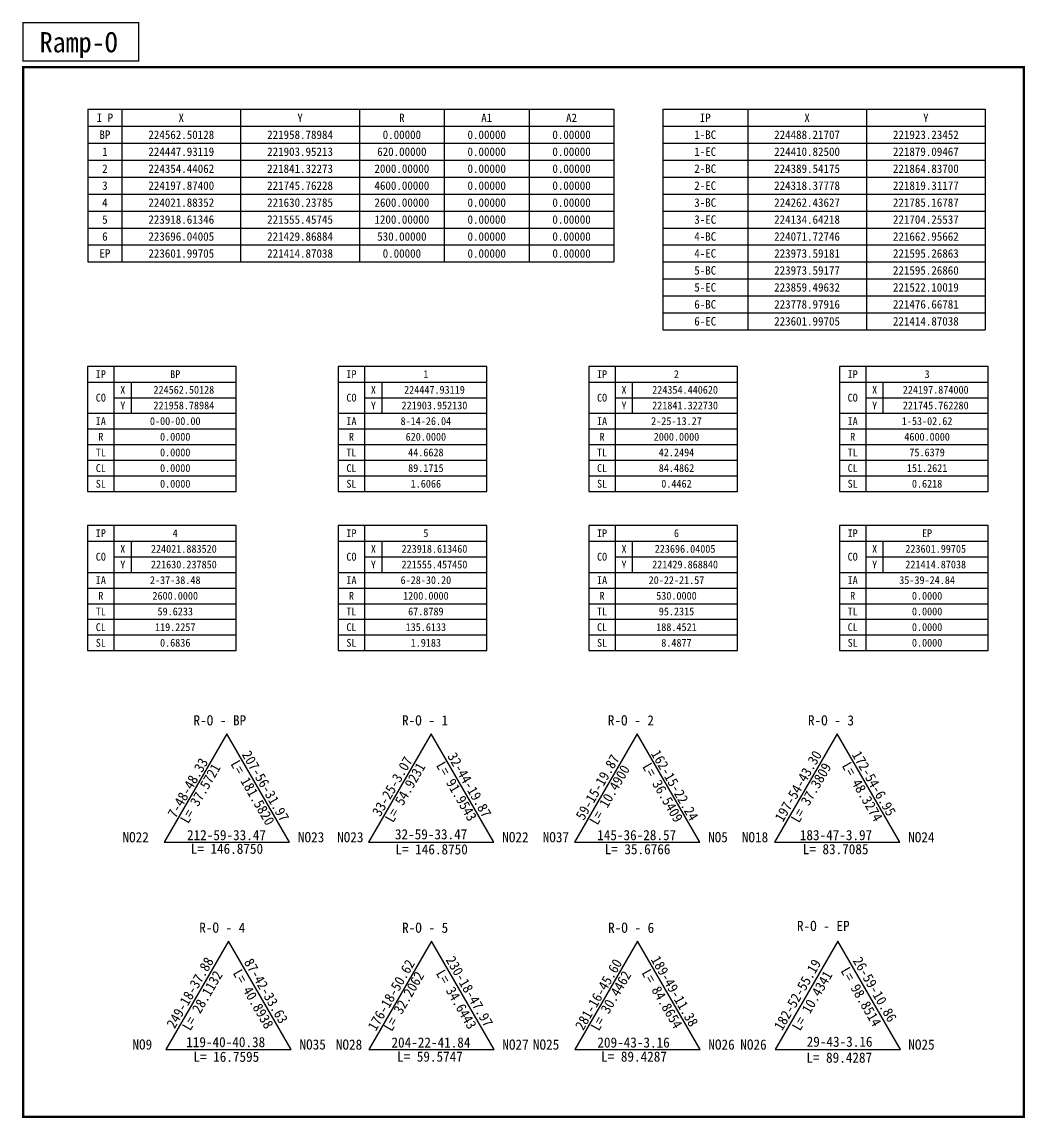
# Model space of a CAD drawing. Extents: x 366 to 2045, y 288 to 1128.
# Drawn here: x 1276 to 2045, y 288 to 1128 of the extents above; entities that cross this region are included whole.
import ezdxf
from ezdxf.enums import TextEntityAlignment as Align

# ---------------------------------------------------------------- set-up
doc = ezdxf.new("R2010")
doc.units = 0
for name, color, linetype in [('CA-ALGN-TBSM', 2, 'CONTINUOUS'), ('CA-TABL-LIN1', 4, 'CONTINUOUS'), ('CA-TABL-LIN2', 1, 'CONTINUOUS'), ('CA-TABL-TEX2', 3, 'CONTINUOUS'), ('CV-SURV-LINE', 2, 'CONTINUOUS'), ('CV-SURV-TEXT', 3, 'CONTINUOUS'), ('CZ-LIN1', 7, 'CONTINUOUS'), ('CZ-TEX1', 6, 'CONTINUOUS'), ('CZ-TEX2', 3, 'CONTINUOUS')]:
    doc.layers.add(name, color=color, linetype=linetype)
doc.styles.add('GHS', font='DotumChe.ttf')
doc.styles.add('GTXT', font='DotumChe.ttf')
doc.styles.add('Han_Romanstyle', font='DotumChe.ttf')
doc.styles.add('돋움체', font='DotumChe.ttf')

# ---------------------------------------------------------------- blocks, each defined once
blk = doc.blocks.new('CACTCRV')
at = {"layer": 'CA-TABL-LIN1'}
blk.add_line((-15.25, -20), (-15.25, 20), dxfattribs=at)
blk.add_lwpolyline([(-23.75, -20), (23.75, -20), (23.75, 20), (-23.75, 20)], close=True, dxfattribs=at)
at = {"layer": 'CA-TABL-LIN2'}
for p, q in [((-23.75, 15), (23.75, 15)), ((-9.75, 5), (-9.75, 15)), ((-15.25, 10), (23.75, 10)), ((-23.75, 5), (23.75, 5)), ((-23.75, 0), (23.75, 0)), ((-23.75, -5), (23.75, -5)), ((-23.75, -10), (23.75, -10)), ((-23.75, -15), (23.75, -15))]:
    blk.add_line(p, q, dxfattribs=at)
at = {"layer": 'CA-TABL-TEX2', "style": 'GTXT'}
for s, p in [('IP', (-19.5, 17.5)), ('CO', (-19.5, 10)), ('X', (-12.5, 12.5)), ('Y', (-12.5, 7.5)), ('IA', (-19.5, 2.5)), ('R', (-19.5, -2.5)), ('TL', (-19.5, -7.5)), ('CL', (-19.5, -12.5)), ('SL', (-19.5, -17.5))]:
    blk.add_text(s, height=2.5, dxfattribs=at).set_placement(p, align=Align.MIDDLE_CENTER)
at = {"layer": 'CA-TABL-TEX2', "style": 'GTXT', "flags": 4}
for tag, p in [('IPNO', (4.25, 17.5)), ('COX', (7, 12.5)), ('COY', (7, 7.5)), ('IA', (4.25, 2.5)), ('R', (4.25, -2.5)), ('TL', (4.25, -7.5)), ('CL', (4.25, -12.5)), ('SL', (4.25, -17.5))]:
    blk.add_attdef(tag, text='', height=2.5, dxfattribs=at).set_placement(p, align=Align.MIDDLE)

msp = doc.modelspace()

# ---------------------------------------------------------------- linework, layer by layer
at = {"layer": 'CA-TABL-LIN1', "linetype": 'Continuous'}
for p, q in [((1326.85, 1060.84), (1729.85, 1060.84)), ((1326.85, 1060.84), (1326.85, 943.84)), ((1352.85, 1060.84), (1352.85, 1047.84)), ((1443.85, 1060.84), (1443.85, 1047.84)), ((1534.85, 1060.84), (1534.85, 1047.84)), ((1599.85, 1060.84), (1599.85, 1047.84)), ((1664.85, 1060.84), (1664.85, 1047.84)), ((1729.85, 1060.84), (1729.85, 1047.84)), ((1767.27, 1060.84), (2014.27, 1060.84)), ((1767.27, 1060.84), (1767.27, 891.84)), ((1832.27, 1060.84), (1832.27, 1047.84)), ((1923.27, 1060.84), (1923.27, 1047.84)), ((2014.27, 1060.84), (2014.27, 1047.84)), ((1326.85, 1047.84), (1352.85, 1047.84)), ((1352.85, 1047.84), (1443.85, 1047.84)), ((1352.85, 1047.84), (1352.85, 1034.84)), ((1443.85, 1047.84), (1534.85, 1047.84)), ((1443.85, 1047.84), (1443.85, 1034.84)), ((1534.85, 1047.84), (1599.85, 1047.84)), ((1534.85, 1047.84), (1534.85, 1034.84)), ((1599.85, 1047.84), (1664.85, 1047.84)), ((1599.85, 1047.84), (1599.85, 1034.84)), ((1664.85, 1047.84), (1729.85, 1047.84)), ((1664.85, 1047.84), (1664.85, 1034.84)), ((1729.85, 1047.84), (1729.85, 1034.84)), ((1767.27, 1047.84), (1832.27, 1047.84)), ((1832.27, 1047.84), (1923.27, 1047.84)), ((1832.27, 1047.84), (1832.27, 1034.84)), ((1923.27, 1047.84), (2014.27, 1047.84)), ((1923.27, 1047.84), (1923.27, 1034.84)), ((2014.27, 1047.84), (2014.27, 1034.84)), ((1326.85, 1034.84), (1352.85, 1034.84)), ((1352.85, 1034.84), (1443.85, 1034.84)), ((1352.85, 1034.84), (1352.85, 1021.84)), ((1443.85, 1034.84), (1534.85, 1034.84)), ((1443.85, 1034.84), (1443.85, 1021.84)), ((1534.85, 1034.84), (1599.85, 1034.84)), ((1534.85, 1034.84), (1534.85, 1021.84)), ((1599.85, 1034.84), (1664.85, 1034.84)), ((1599.85, 1034.84), (1599.85, 1021.84)), ((1664.85, 1034.84), (1729.85, 1034.84)), ((1664.85, 1034.84), (1664.85, 1021.84)), ((1729.85, 1034.84), (1729.85, 1021.84)), ((1767.27, 1034.84), (1832.27, 1034.84)), ((1832.27, 1034.84), (1923.27, 1034.84)), ((1832.27, 1034.84), (1832.27, 1021.84)), ((1923.27, 1034.84), (2014.27, 1034.84)), ((1923.27, 1034.84), (1923.27, 1021.84)), ((2014.27, 1034.84), (2014.27, 1021.84)), ((1326.85, 1021.84), (1352.85, 1021.84)), ((1352.85, 1021.84), (1443.85, 1021.84)), ((1352.85, 1021.84), (1352.85, 1008.84)), ((1443.85, 1021.84), (1534.85, 1021.84)), ((1443.85, 1021.84), (1443.85, 1008.84)), ((1534.85, 1021.84), (1599.85, 1021.84)), ((1534.85, 1021.84), (1534.85, 1008.84)), ((1599.85, 1021.84), (1664.85, 1021.84)), ((1599.85, 1021.84), (1599.85, 1008.84)), ((1664.85, 1021.84), (1729.85, 1021.84)), ((1664.85, 1021.84), (1664.85, 1008.84)), ((1729.85, 1021.84), (1729.85, 1008.84)), ((1767.27, 1021.84), (1832.27, 1021.84)), ((1832.27, 1021.84), (1923.27, 1021.84)), ((1832.27, 1021.84), (1832.27, 995.84)), ((1923.27, 1021.84), (2014.27, 1021.84)), ((1923.27, 1021.84), (1923.27, 995.84)), ((2014.27, 1021.84), (2014.27, 995.84)), ((1326.85, 1008.84), (1352.85, 1008.84)), ((1352.85, 1008.84), (1443.85, 1008.84)), ((1352.85, 1008.84), (1352.85, 995.84)), ((1443.85, 1008.84), (1534.85, 1008.84)), ((1443.85, 1008.84), (1443.85, 995.84)), ((1534.85, 1008.84), (1599.85, 1008.84)), ((1534.85, 1008.84), (1534.85, 995.84)), ((1599.85, 1008.84), (1664.85, 1008.84)), ((1599.85, 1008.84), (1599.85, 995.84)), ((1664.85, 1008.84), (1729.85, 1008.84)), ((1664.85, 1008.84), (1664.85, 995.84)), ((1729.85, 1008.84), (1729.85, 995.84)), ((1767.27, 1008.84), (1832.27, 1008.84)), ((1832.27, 1008.84), (1923.27, 1008.84)), ((1923.27, 1008.84), (2014.27, 1008.84)), ((1326.85, 995.84), (1352.85, 995.84)), ((1352.85, 995.84), (1443.85, 995.84)), ((1352.85, 995.84), (1352.85, 982.84)), ((1443.85, 995.84), (1534.85, 995.84)), ((1443.85, 995.84), (1443.85, 982.84)), ((1534.85, 995.84), (1599.85, 995.84)), ((1534.85, 995.84), (1534.85, 982.84)), ((1599.85, 995.84), (1664.85, 995.84)), ((1599.85, 995.84), (1599.85, 982.84)), ((1664.85, 995.84), (1729.85, 995.84)), ((1664.85, 995.84), (1664.85, 982.84)), ((1729.85, 995.84), (1729.85, 982.84)), ((1767.27, 995.84), (1832.27, 995.84)), ((1832.27, 995.84), (1923.27, 995.84)), ((1832.27, 995.84), (1832.27, 982.84)), ((1923.27, 995.84), (2014.27, 995.84)), ((1923.27, 995.84), (1923.27, 982.84)), ((2014.27, 995.84), (2014.27, 982.84)), ((1326.85, 982.84), (1352.85, 982.84)), ((1352.85, 982.84), (1443.85, 982.84)), ((1352.85, 982.84), (1352.85, 969.84)), ((1443.85, 982.84), (1534.85, 982.84)), ((1443.85, 982.84), (1443.85, 969.84)), ((1534.85, 982.84), (1599.85, 982.84)), ((1534.85, 982.84), (1534.85, 969.84)), ((1599.85, 982.84), (1664.85, 982.84)), ((1599.85, 982.84), (1599.85, 969.84)), ((1664.85, 982.84), (1729.85, 982.84)), ((1664.85, 982.84), (1664.85, 969.84)), ((1729.85, 982.84), (1729.85, 969.84)), ((1767.27, 982.84), (1832.27, 982.84)), ((1832.27, 982.84), (1923.27, 982.84)), ((1832.27, 982.84), (1832.27, 969.84)), ((1923.27, 982.84), (2014.27, 982.84)), ((1923.27, 982.84), (1923.27, 969.84)), ((2014.27, 982.84), (2014.27, 969.84)), ((1326.85, 969.84), (1352.85, 969.84)), ((1352.85, 969.84), (1443.85, 969.84)), ((1352.85, 969.84), (1352.85, 943.84)), ((1443.85, 969.84), (1534.85, 969.84)), ((1443.85, 969.84), (1443.85, 943.84)), ((1534.85, 969.84), (1599.85, 969.84)), ((1534.85, 969.84), (1534.85, 943.84)), ((1599.85, 969.84), (1664.85, 969.84)), ((1599.85, 969.84), (1599.85, 943.84)), ((1664.85, 969.84), (1729.85, 969.84)), ((1664.85, 969.84), (1664.85, 943.84)), ((1729.85, 969.84), (1729.85, 943.84)), ((1767.27, 969.84), (1832.27, 969.84)), ((1832.27, 969.84), (1923.27, 969.84)), ((1832.27, 969.84), (1832.27, 956.84)), ((1923.27, 969.84), (2014.27, 969.84)), ((1923.27, 969.84), (1923.27, 956.84)), ((2014.27, 969.84), (2014.27, 956.84)), ((1326.85, 956.84), (1352.85, 956.84)), ((1352.85, 956.84), (1443.85, 956.84)), ((1443.85, 956.84), (1534.85, 956.84)), ((1534.85, 956.84), (1599.85, 956.84)), ((1599.85, 956.84), (1664.85, 956.84)), ((1664.85, 956.84), (1729.85, 956.84)), ((1767.27, 956.84), (1832.27, 956.84)), ((1832.27, 956.84), (1832.27, 943.84)), ((1832.27, 956.84), (1923.27, 956.84)), ((1923.27, 956.84), (1923.27, 943.84)), ((1923.27, 956.84), (2014.27, 956.84)), ((2014.27, 956.84), (2014.27, 943.84)), ((1326.85, 943.84), (1352.85, 943.84)), ((1352.85, 943.84), (1443.85, 943.84)), ((1443.85, 943.84), (1534.85, 943.84)), ((1534.85, 943.84), (1599.85, 943.84)), ((1599.85, 943.84), (1664.85, 943.84)), ((1664.85, 943.84), (1729.85, 943.84)), ((1767.27, 943.84), (1832.27, 943.84)), ((1832.27, 943.84), (1923.27, 943.84)), ((1832.27, 943.84), (1832.27, 930.84)), ((1923.27, 943.84), (2014.27, 943.84)), ((1923.27, 943.84), (1923.27, 930.84)), ((2014.27, 943.84), (2014.27, 930.84)), ((1767.27, 930.84), (1832.27, 930.84)), ((1832.27, 930.84), (1923.27, 930.84)), ((1832.27, 930.84), (1832.27, 917.84)), ((1923.27, 930.84), (2014.27, 930.84)), ((1923.27, 930.84), (1923.27, 917.84)), ((2014.27, 930.84), (2014.27, 917.84)), ((1767.27, 917.84), (1832.27, 917.84)), ((1832.27, 917.84), (1923.27, 917.84)), ((1832.27, 917.84), (1832.27, 891.84)), ((1923.27, 917.84), (2014.27, 917.84)), ((1923.27, 917.84), (1923.27, 891.84)), ((2014.27, 917.84), (2014.27, 891.84)), ((1767.27, 904.84), (1832.27, 904.84)), ((1832.27, 904.84), (1923.27, 904.84)), ((1923.27, 904.84), (2014.27, 904.84)), ((1767.27, 891.84), (1832.27, 891.84)), ((1832.27, 891.84), (1923.27, 891.84)), ((1923.27, 891.84), (2014.27, 891.84))]:
    msp.add_line(p, q, dxfattribs=at)
at = {"layer": 'CV-SURV-LINE'}
for points in [[(1433.34, 582.14), (1385.34, 499), (1481.34, 499)], [(1589.88, 582.14), (1541.88, 499), (1637.88, 499)], [(1747.56, 582.14), (1699.56, 499), (1795.56, 499)], [(1900.86, 582.14), (1852.86, 499), (1948.86, 499)], [(1434.53, 423.25), (1386.53, 340.11), (1482.53, 340.11)], [(1589.94, 423.17), (1541.94, 340.03), (1637.94, 340.03)], [(1747.76, 423.17), (1699.76, 340.03), (1795.76, 340.03)], [(1901.24, 423.17), (1853.24, 340.03), (1949.24, 340.03)]]:
    msp.add_lwpolyline(points, close=True, dxfattribs=at)
at = {"layer": 'CZ-LIN1'}
for points, const_width in [([(1365.78, 1097.91), (1365.78, 1127.27), (1277.18, 1127.27), (1277.18, 1097.91)], 1.08), ([(1277.18, 1093.03), (2043.88, 1093.03), (2043.88, 288.48), (1277.18, 288.48)], 1.8)]:
    msp.add_lwpolyline(points, close=True, dxfattribs=dict(at, const_width=const_width))

# ---------------------------------------------------------------- block references
at = {"layer": 'CA-ALGN-TBSM'}
ref = msp.add_blockref('CACTCRV', (1383.53, 815.79), dxfattribs=dict(at, xscale=2.400000000000091, yscale=2.399999999999999, zscale=2.4))
ref.add_attrib('IPNO', 'BP', dxfattribs={"layer": 'CA-TABL-TEX2', "height": 6, "style": 'GTXT'}).set_placement((1393.73, 857.79), align=Align.MIDDLE)
ref.add_attrib('COX', '224562.50128', dxfattribs={"layer": 'CA-TABL-TEX2', "height": 6, "style": 'GTXT'}).set_placement((1400.33, 845.79), align=Align.MIDDLE)
ref.add_attrib('COY', '221958.78984', dxfattribs={"layer": 'CA-TABL-TEX2', "height": 6, "style": 'GTXT'}).set_placement((1400.33, 833.79), align=Align.MIDDLE)
ref.add_attrib('IA', '0-00-00.00', dxfattribs={"layer": 'CA-TABL-TEX2', "height": 6, "style": 'GTXT'}).set_placement((1393.73, 821.79), align=Align.MIDDLE)
ref.add_attrib('R', '0.0000', dxfattribs={"layer": 'CA-TABL-TEX2', "height": 6, "style": 'GTXT'}).set_placement((1393.73, 809.79), align=Align.MIDDLE)
ref.add_attrib('TL', '0.0000', dxfattribs={"layer": 'CA-TABL-TEX2', "height": 6, "style": 'GTXT'}).set_placement((1393.73, 797.79), align=Align.MIDDLE)
ref.add_attrib('CL', '0.0000', dxfattribs={"layer": 'CA-TABL-TEX2', "height": 6, "style": 'GTXT'}).set_placement((1393.73, 785.79), align=Align.MIDDLE)
ref.add_attrib('SL', '0.0000', dxfattribs={"layer": 'CA-TABL-TEX2', "height": 6, "style": 'GTXT'}).set_placement((1393.73, 773.79), align=Align.MIDDLE)
ref = msp.add_blockref('CACTCRV', (1575.53, 815.79), dxfattribs=dict(at, xscale=2.400000000000091, yscale=2.399999999999999, zscale=2.4))
ref.add_attrib('IPNO', '1', dxfattribs={"layer": 'CA-TABL-TEX2', "height": 6, "style": 'GTXT'}).set_placement((1585.73, 857.79), align=Align.MIDDLE)
ref.add_attrib('COX', '224447.93119', dxfattribs={"layer": 'CA-TABL-TEX2', "height": 6, "style": 'GTXT'}).set_placement((1592.33, 845.79), align=Align.MIDDLE)
ref.add_attrib('COY', '221903.952130', dxfattribs={"layer": 'CA-TABL-TEX2', "height": 6, "style": 'GTXT'}).set_placement((1592.33, 833.79), align=Align.MIDDLE)
ref.add_attrib('IA', '8-14-26.04', dxfattribs={"layer": 'CA-TABL-TEX2', "height": 6, "style": 'GTXT'}).set_placement((1585.73, 821.79), align=Align.MIDDLE)
ref.add_attrib('R', '620.0000', dxfattribs={"layer": 'CA-TABL-TEX2', "height": 6, "style": 'GTXT'}).set_placement((1585.73, 809.79), align=Align.MIDDLE)
ref.add_attrib('TL', '44.6628', dxfattribs={"layer": 'CA-TABL-TEX2', "height": 6, "style": 'GTXT'}).set_placement((1585.73, 797.79), align=Align.MIDDLE)
ref.add_attrib('CL', '89.1715', dxfattribs={"layer": 'CA-TABL-TEX2', "height": 6, "style": 'GTXT'}).set_placement((1585.73, 785.79), align=Align.MIDDLE)
ref.add_attrib('SL', '1.6066', dxfattribs={"layer": 'CA-TABL-TEX2', "height": 6, "style": 'GTXT'}).set_placement((1585.73, 773.79), align=Align.MIDDLE)
ref = msp.add_blockref('CACTCRV', (1767.53, 815.79), dxfattribs=dict(at, xscale=2.400000000000091, yscale=2.399999999999999, zscale=2.4))
ref.add_attrib('IPNO', '2', dxfattribs={"layer": 'CA-TABL-TEX2', "height": 6, "style": 'GTXT'}).set_placement((1777.73, 857.79), align=Align.MIDDLE)
ref.add_attrib('COX', '224354.440620', dxfattribs={"layer": 'CA-TABL-TEX2', "height": 6, "style": 'GTXT'}).set_placement((1784.33, 845.79), align=Align.MIDDLE)
ref.add_attrib('COY', '221841.322730', dxfattribs={"layer": 'CA-TABL-TEX2', "height": 6, "style": 'GTXT'}).set_placement((1784.33, 833.79), align=Align.MIDDLE)
ref.add_attrib('IA', '2-25-13.27', dxfattribs={"layer": 'CA-TABL-TEX2', "height": 6, "style": 'GTXT'}).set_placement((1777.73, 821.79), align=Align.MIDDLE)
ref.add_attrib('R', '2000.0000', dxfattribs={"layer": 'CA-TABL-TEX2', "height": 6, "style": 'GTXT'}).set_placement((1777.73, 809.79), align=Align.MIDDLE)
ref.add_attrib('TL', '42.2494', dxfattribs={"layer": 'CA-TABL-TEX2', "height": 6, "style": 'GTXT'}).set_placement((1777.73, 797.79), align=Align.MIDDLE)
ref.add_attrib('CL', '84.4862', dxfattribs={"layer": 'CA-TABL-TEX2', "height": 6, "style": 'GTXT'}).set_placement((1777.73, 785.79), align=Align.MIDDLE)
ref.add_attrib('SL', '0.4462', dxfattribs={"layer": 'CA-TABL-TEX2', "height": 6, "style": 'GTXT'}).set_placement((1777.73, 773.79), align=Align.MIDDLE)
ref = msp.add_blockref('CACTCRV', (1959.53, 815.79), dxfattribs=dict(at, xscale=2.400000000000091, yscale=2.399999999999999, zscale=2.4))
ref.add_attrib('IPNO', '3', dxfattribs={"layer": 'CA-TABL-TEX2', "height": 6, "style": 'GTXT'}).set_placement((1969.73, 857.79), align=Align.MIDDLE)
ref.add_attrib('COX', '224197.874000', dxfattribs={"layer": 'CA-TABL-TEX2', "height": 6, "style": 'GTXT'}).set_placement((1976.33, 845.79), align=Align.MIDDLE)
ref.add_attrib('COY', '221745.762280', dxfattribs={"layer": 'CA-TABL-TEX2', "height": 6, "style": 'GTXT'}).set_placement((1976.33, 833.79), align=Align.MIDDLE)
ref.add_attrib('IA', '1-53-02.62', dxfattribs={"layer": 'CA-TABL-TEX2', "height": 6, "style": 'GTXT'}).set_placement((1969.73, 821.79), align=Align.MIDDLE)
ref.add_attrib('R', '4600.0000', dxfattribs={"layer": 'CA-TABL-TEX2', "height": 6, "style": 'GTXT'}).set_placement((1969.73, 809.79), align=Align.MIDDLE)
ref.add_attrib('TL', '75.6379', dxfattribs={"layer": 'CA-TABL-TEX2', "height": 6, "style": 'GTXT'}).set_placement((1969.73, 797.79), align=Align.MIDDLE)
ref.add_attrib('CL', '151.2621', dxfattribs={"layer": 'CA-TABL-TEX2', "height": 6, "style": 'GTXT'}).set_placement((1969.73, 785.79), align=Align.MIDDLE)
ref.add_attrib('SL', '0.6218', dxfattribs={"layer": 'CA-TABL-TEX2', "height": 6, "style": 'GTXT'}).set_placement((1969.73, 773.79), align=Align.MIDDLE)
ref = msp.add_blockref('CACTCRV', (1383.53, 693.88), dxfattribs=dict(at, xscale=2.400000000000091, yscale=2.399999999999999, zscale=2.4))
ref.add_attrib('IPNO', '4', dxfattribs={"layer": 'CA-TABL-TEX2', "height": 6, "style": 'GTXT'}).set_placement((1393.73, 735.88), align=Align.MIDDLE)
ref.add_attrib('COX', '224021.883520', dxfattribs={"layer": 'CA-TABL-TEX2', "height": 6, "style": 'GTXT'}).set_placement((1400.33, 723.88), align=Align.MIDDLE)
ref.add_attrib('COY', '221630.237850', dxfattribs={"layer": 'CA-TABL-TEX2', "height": 6, "style": 'GTXT'}).set_placement((1400.33, 711.88), align=Align.MIDDLE)
ref.add_attrib('IA', '2-37-38.48', dxfattribs={"layer": 'CA-TABL-TEX2', "height": 6, "style": 'GTXT'}).set_placement((1393.73, 699.88), align=Align.MIDDLE)
ref.add_attrib('R', '2600.0000', dxfattribs={"layer": 'CA-TABL-TEX2', "height": 6, "style": 'GTXT'}).set_placement((1393.73, 687.88), align=Align.MIDDLE)
ref.add_attrib('TL', '59.6233', dxfattribs={"layer": 'CA-TABL-TEX2', "height": 6, "style": 'GTXT'}).set_placement((1393.73, 675.88), align=Align.MIDDLE)
ref.add_attrib('CL', '119.2257', dxfattribs={"layer": 'CA-TABL-TEX2', "height": 6, "style": 'GTXT'}).set_placement((1393.73, 663.88), align=Align.MIDDLE)
ref.add_attrib('SL', '0.6836', dxfattribs={"layer": 'CA-TABL-TEX2', "height": 6, "style": 'GTXT'}).set_placement((1393.73, 651.88), align=Align.MIDDLE)
ref = msp.add_blockref('CACTCRV', (1575.53, 693.88), dxfattribs=dict(at, xscale=2.400000000000091, yscale=2.399999999999999, zscale=2.4))
ref.add_attrib('IPNO', '5', dxfattribs={"layer": 'CA-TABL-TEX2', "height": 6, "style": 'GTXT'}).set_placement((1585.73, 735.88), align=Align.MIDDLE)
ref.add_attrib('COX', '223918.613460', dxfattribs={"layer": 'CA-TABL-TEX2', "height": 6, "style": 'GTXT'}).set_placement((1592.33, 723.88), align=Align.MIDDLE)
ref.add_attrib('COY', '221555.457450', dxfattribs={"layer": 'CA-TABL-TEX2', "height": 6, "style": 'GTXT'}).set_placement((1592.33, 711.88), align=Align.MIDDLE)
ref.add_attrib('IA', '6-28-30.20', dxfattribs={"layer": 'CA-TABL-TEX2', "height": 6, "style": 'GTXT'}).set_placement((1585.73, 699.88), align=Align.MIDDLE)
ref.add_attrib('R', '1200.0000', dxfattribs={"layer": 'CA-TABL-TEX2', "height": 6, "style": 'GTXT'}).set_placement((1585.73, 687.88), align=Align.MIDDLE)
ref.add_attrib('TL', '67.8789', dxfattribs={"layer": 'CA-TABL-TEX2', "height": 6, "style": 'GTXT'}).set_placement((1585.73, 675.88), align=Align.MIDDLE)
ref.add_attrib('CL', '135.6133', dxfattribs={"layer": 'CA-TABL-TEX2', "height": 6, "style": 'GTXT'}).set_placement((1585.73, 663.88), align=Align.MIDDLE)
ref.add_attrib('SL', '1.9183', dxfattribs={"layer": 'CA-TABL-TEX2', "height": 6, "style": 'GTXT'}).set_placement((1585.73, 651.88), align=Align.MIDDLE)
ref = msp.add_blockref('CACTCRV', (1767.53, 693.88), dxfattribs=dict(at, xscale=2.400000000000091, yscale=2.399999999999999, zscale=2.4))
ref.add_attrib('IPNO', '6', dxfattribs={"layer": 'CA-TABL-TEX2', "height": 6, "style": 'GTXT'}).set_placement((1777.73, 735.88), align=Align.MIDDLE)
ref.add_attrib('COX', '223696.04005', dxfattribs={"layer": 'CA-TABL-TEX2', "height": 6, "style": 'GTXT'}).set_placement((1784.33, 723.88), align=Align.MIDDLE)
ref.add_attrib('COY', '221429.868840', dxfattribs={"layer": 'CA-TABL-TEX2', "height": 6, "style": 'GTXT'}).set_placement((1784.33, 711.88), align=Align.MIDDLE)
ref.add_attrib('IA', '20-22-21.57', dxfattribs={"layer": 'CA-TABL-TEX2', "height": 6, "style": 'GTXT'}).set_placement((1777.73, 699.88), align=Align.MIDDLE)
ref.add_attrib('R', '530.0000', dxfattribs={"layer": 'CA-TABL-TEX2', "height": 6, "style": 'GTXT'}).set_placement((1777.73, 687.88), align=Align.MIDDLE)
ref.add_attrib('TL', '95.2315', dxfattribs={"layer": 'CA-TABL-TEX2', "height": 6, "style": 'GTXT'}).set_placement((1777.73, 675.88), align=Align.MIDDLE)
ref.add_attrib('CL', '188.4521', dxfattribs={"layer": 'CA-TABL-TEX2', "height": 6, "style": 'GTXT'}).set_placement((1777.73, 663.88), align=Align.MIDDLE)
ref.add_attrib('SL', '8.4877', dxfattribs={"layer": 'CA-TABL-TEX2', "height": 6, "style": 'GTXT'}).set_placement((1777.73, 651.88), align=Align.MIDDLE)
ref = msp.add_blockref('CACTCRV', (1959.53, 693.88), dxfattribs=dict(at, xscale=2.400000000000091, yscale=2.399999999999999, zscale=2.4))
ref.add_attrib('IPNO', 'EP', dxfattribs={"layer": 'CA-TABL-TEX2', "height": 6, "style": 'GTXT'}).set_placement((1969.73, 735.88), align=Align.MIDDLE)
ref.add_attrib('COX', '223601.99705', dxfattribs={"layer": 'CA-TABL-TEX2', "height": 6, "style": 'GTXT'}).set_placement((1976.33, 723.88), align=Align.MIDDLE)
ref.add_attrib('COY', '221414.87038', dxfattribs={"layer": 'CA-TABL-TEX2', "height": 6, "style": 'GTXT'}).set_placement((1976.33, 711.88), align=Align.MIDDLE)
ref.add_attrib('IA', '35-39-24.84', dxfattribs={"layer": 'CA-TABL-TEX2', "height": 6, "style": 'GTXT'}).set_placement((1969.73, 699.88), align=Align.MIDDLE)
ref.add_attrib('R', '0.0000', dxfattribs={"layer": 'CA-TABL-TEX2', "height": 6, "style": 'GTXT'}).set_placement((1969.73, 687.88), align=Align.MIDDLE)
ref.add_attrib('TL', '0.0000', dxfattribs={"layer": 'CA-TABL-TEX2', "height": 6, "style": 'GTXT'}).set_placement((1969.73, 675.88), align=Align.MIDDLE)
ref.add_attrib('CL', '0.0000', dxfattribs={"layer": 'CA-TABL-TEX2', "height": 6, "style": 'GTXT'}).set_placement((1969.73, 663.88), align=Align.MIDDLE)
ref.add_attrib('SL', '0.0000', dxfattribs={"layer": 'CA-TABL-TEX2', "height": 6, "style": 'GTXT'}).set_placement((1969.73, 651.88), align=Align.MIDDLE)

# ---------------------------------------------------------------- texts
at = {"layer": 'CV-SURV-TEXT', "style": 'Han_Romanstyle'}
for s, p in [('R-O - BP', (1407.74, 588.54)), ('R-O - 1', (1567.48, 588.54)), ('R-O - 2', (1725.16, 588.54)), ('R-O - 3', (1878.46, 588.54)), ('NO22', (1353.34, 499)), ('212-59-33.47', (1402.74, 500.6)), ('NO23', (1487.74, 499)), ('NO23', (1517.77, 499)), ('32-59-33.47', (1562.02, 501.22)), ('NO22', (1644.28, 499)), ('NO37', (1675.23, 499)), ('145-36-28.57', (1716.99, 500.6)), ('NO5', (1801.96, 499)), ('NO18', (1827.82, 499)), ('183-47-3.97', (1872.21, 500.6)), ('NO24', (1955.26, 499)), ('L= 146.8750', (1405.57, 490.13)), ('L= 146.8750', (1562.43, 489.69)), ('L= 35.6766', (1722.7, 489.83)), ('L= 83.7085', (1874.44, 489.83)), ('R-O - 4', (1412.13, 429.65)), ('R-O - 5', (1567.54, 429.57)), ('R-O - 6', (1725.36, 429.57)), ('R-O - EP', (1870.04, 430.97)), ('NO9', (1360.93, 340.11)), ('119-40-40.38', (1402.14, 341.92)), ('NO35', (1488.93, 340.11)), ('NO28', (1516.79, 340.03)), ('204-22-41.84', (1559.39, 341.63)), ('NO27', (1644.34, 340.03)), ('NO25', (1667.76, 340.03)), ('209-43-3.16', (1717.13, 341.63)), ('NO26', (1802.16, 340.03)), ('NO26', (1826.66, 340.03)), ('29-43-3.16', (1877.48, 342.24)), ('NO25', (1955.35, 340.03)), ('L= 16.7595', (1407.65, 330.71)), ('L= 59.5747', (1563.65, 330.82)), ('L= 89.4287', (1719.99, 330.82)), ('L= 89.4287', (1877.2, 330.02))]:
    msp.add_text(s, height=7.8, dxfattribs=at).set_placement(p)
for s, rotation, p in [('7-48-48.33', 60.0007, (1394.06, 516.94)), ('207-56-31.97', 299.9993, (1444.45, 566.34)), ('33-25-3.07', 60.0007, (1550.75, 518.08)), ('32-44-19.87', 299.9993, (1601.95, 565.02)), ('59-15-19.87', 60.0007, (1706.7, 515.29)), ('162-15-22.24', 299.9993, (1757.92, 566.96)), ('197-54-43.30', 60.0007, (1859.21, 513.91)), ('172-54-6.95', 299.9993, (1911.82, 566.2)), ('L= 37.5721', 60.0007, (1403.67, 512.72)), ('L= 181.5820', 299.9993, (1435.84, 559.11)), ('L= 54.9231', 60.0007, (1560.6, 513.45)), ('L= 91.9543', 299.9993, (1593.31, 557.98)), ('L= 10.4900', 60.0007, (1717.21, 511.61)), ('L= 36.5409', 299.9993, (1751.27, 557.03)), ('L= 37.3809', 60.0007, (1871.56, 513.27)), ('L= 48.3274', 299.9993, (1904.16, 557.65)), ('230-18-47.97', 299.9993, (1600.69, 408.9)), ('189-49-11.38', 299.9993, (1757.87, 409.11)), ('249-18-37.88', 60.0007, (1393.27, 355.6)), ('87-42-33.63', 299.9993, (1446.09, 407.14)), ('176-18-50.62', 60.0007, (1547.39, 353.8)), ('281-16-45.60', 60.0007, (1706.26, 354.22)), ('182-52-55.19', 60.0007, (1858.65, 354.02)), ('L= 98.8514', 299.9993, (1903.23, 400.5)), ('26-59-10.86', 299.9993, (1912.53, 408.29)), ('L= 28.1132', 60.0007, (1405.22, 353.92)), ('L= 40.8938', 299.9993, (1437.58, 398.79)), ('L= 32.2062', 60.0007, (1559.58, 353.37)), ('L= 34.6443', 299.9993, (1593.17, 398.52)), ('L= 30.4462', 60.0007, (1718.23, 353.79)), ('L= 84.8654', 299.9993, (1750.77, 398.94)), ('L= 10.4341', 60.0007, (1872.39, 353.82))]:
    msp.add_text(s, height=7.8, rotation=rotation, dxfattribs=at).set_placement(p)
at = {"layer": 'CZ-TEX1', "style": '돋움체'}
msp.add_text('Ramp-O', height=15.437, dxfattribs=at).set_placement((1289.84, 1104.52))
at = {"layer": 'CZ-TEX2', "lineweight": 0, "style": 'GHS'}
for s, p in [('I P', (1339.85, 1051.09)), ('X', (1398.35, 1051.09)), ('Y', (1489.35, 1051.09)), ('R', (1567.35, 1051.09)), ('A1', (1632.35, 1051.09)), ('A2', (1697.35, 1051.09)), ('IP', (1799.77, 1051.09)), ('X', (1877.77, 1051.09)), ('Y', (1968.77, 1051.09)), ('BP', (1339.85, 1038.09)), ('224562.50128', (1398.35, 1038.09)), ('221958.78984', (1489.35, 1038.09)), ('0.00000', (1567.35, 1038.09)), ('0.00000', (1632.35, 1038.09)), ('0.00000', (1697.35, 1038.09)), ('1-BC', (1799.77, 1038.09)), ('224488.21707', (1877.77, 1038.09)), ('221923.23452', (1968.77, 1038.09)), ('1', (1339.85, 1025.09)), ('224447.93119', (1398.35, 1025.09)), ('221903.95213', (1489.35, 1025.09)), ('620.00000', (1567.35, 1025.09)), ('0.00000', (1632.35, 1025.09)), ('0.00000', (1697.35, 1025.09)), ('1-EC', (1799.77, 1025.09)), ('224410.82500', (1877.77, 1025.09)), ('221879.09467', (1968.77, 1025.09)), ('2', (1339.85, 1012.09)), ('224354.44062', (1398.35, 1012.09)), ('221841.32273', (1489.35, 1012.09)), ('2000.00000', (1567.35, 1012.09)), ('0.00000', (1632.35, 1012.09)), ('0.00000', (1697.35, 1012.09)), ('2-BC', (1799.77, 1012.09)), ('224389.54175', (1877.77, 1012.09)), ('221864.83700', (1968.77, 1012.09)), ('3', (1339.85, 999.09)), ('224197.87400', (1398.35, 999.09)), ('221745.76228', (1489.35, 999.09)), ('4600.00000', (1567.35, 999.09)), ('0.00000', (1632.35, 999.09)), ('0.00000', (1697.35, 999.09)), ('2-EC', (1799.77, 999.09)), ('224318.37778', (1877.77, 999.09)), ('221819.31177', (1968.77, 999.09)), ('4', (1339.85, 986.09)), ('224021.88352', (1398.35, 986.09)), ('221630.23785', (1489.35, 986.09)), ('2600.00000', (1567.35, 986.09)), ('0.00000', (1632.35, 986.09)), ('0.00000', (1697.35, 986.09)), ('3-BC', (1799.77, 986.09)), ('224262.43627', (1877.77, 986.09)), ('221785.16787', (1968.77, 986.09)), ('5', (1339.85, 973.09)), ('223918.61346', (1398.35, 973.09)), ('221555.45745', (1489.35, 973.09)), ('1200.00000', (1567.35, 973.09)), ('0.00000', (1632.35, 973.09)), ('0.00000', (1697.35, 973.09)), ('3-EC', (1799.77, 973.09)), ('224134.64218', (1877.77, 973.09)), ('221704.25537', (1968.77, 973.09)), ('6', (1339.85, 960.09)), ('223696.04005', (1398.35, 960.09)), ('221429.86884', (1489.35, 960.09)), ('530.00000', (1567.35, 960.09)), ('0.00000', (1632.35, 960.09)), ('0.00000', (1697.35, 960.09)), ('4-BC', (1799.77, 960.09)), ('224071.72746', (1877.77, 960.09)), ('221662.95662', (1968.77, 960.09)), ('EP', (1339.85, 947.09)), ('223601.99705', (1398.35, 947.09)), ('221414.87038', (1489.35, 947.09)), ('0.00000', (1567.35, 947.09)), ('0.00000', (1632.35, 947.09)), ('0.00000', (1697.35, 947.09)), ('4-EC', (1799.77, 947.09)), ('223973.59181', (1877.77, 947.09)), ('221595.26863', (1968.77, 947.09)), ('5-BC', (1799.77, 934.09)), ('223973.59177', (1877.77, 934.09)), ('221595.26860', (1968.77, 934.09)), ('5-EC', (1799.77, 921.09)), ('223859.49632', (1877.77, 921.09)), ('221522.10019', (1968.77, 921.09)), ('6-BC', (1799.77, 908.09)), ('223778.97916', (1877.77, 908.09)), ('221476.66781', (1968.77, 908.09)), ('6-EC', (1799.77, 895.09)), ('223601.99705', (1877.77, 895.09)), ('221414.87038', (1968.77, 895.09))]:
    msp.add_text(s, height=6.5, dxfattribs=at).set_placement(p, align=Align.CENTER)

doc.saveas('drawing.dxf')
